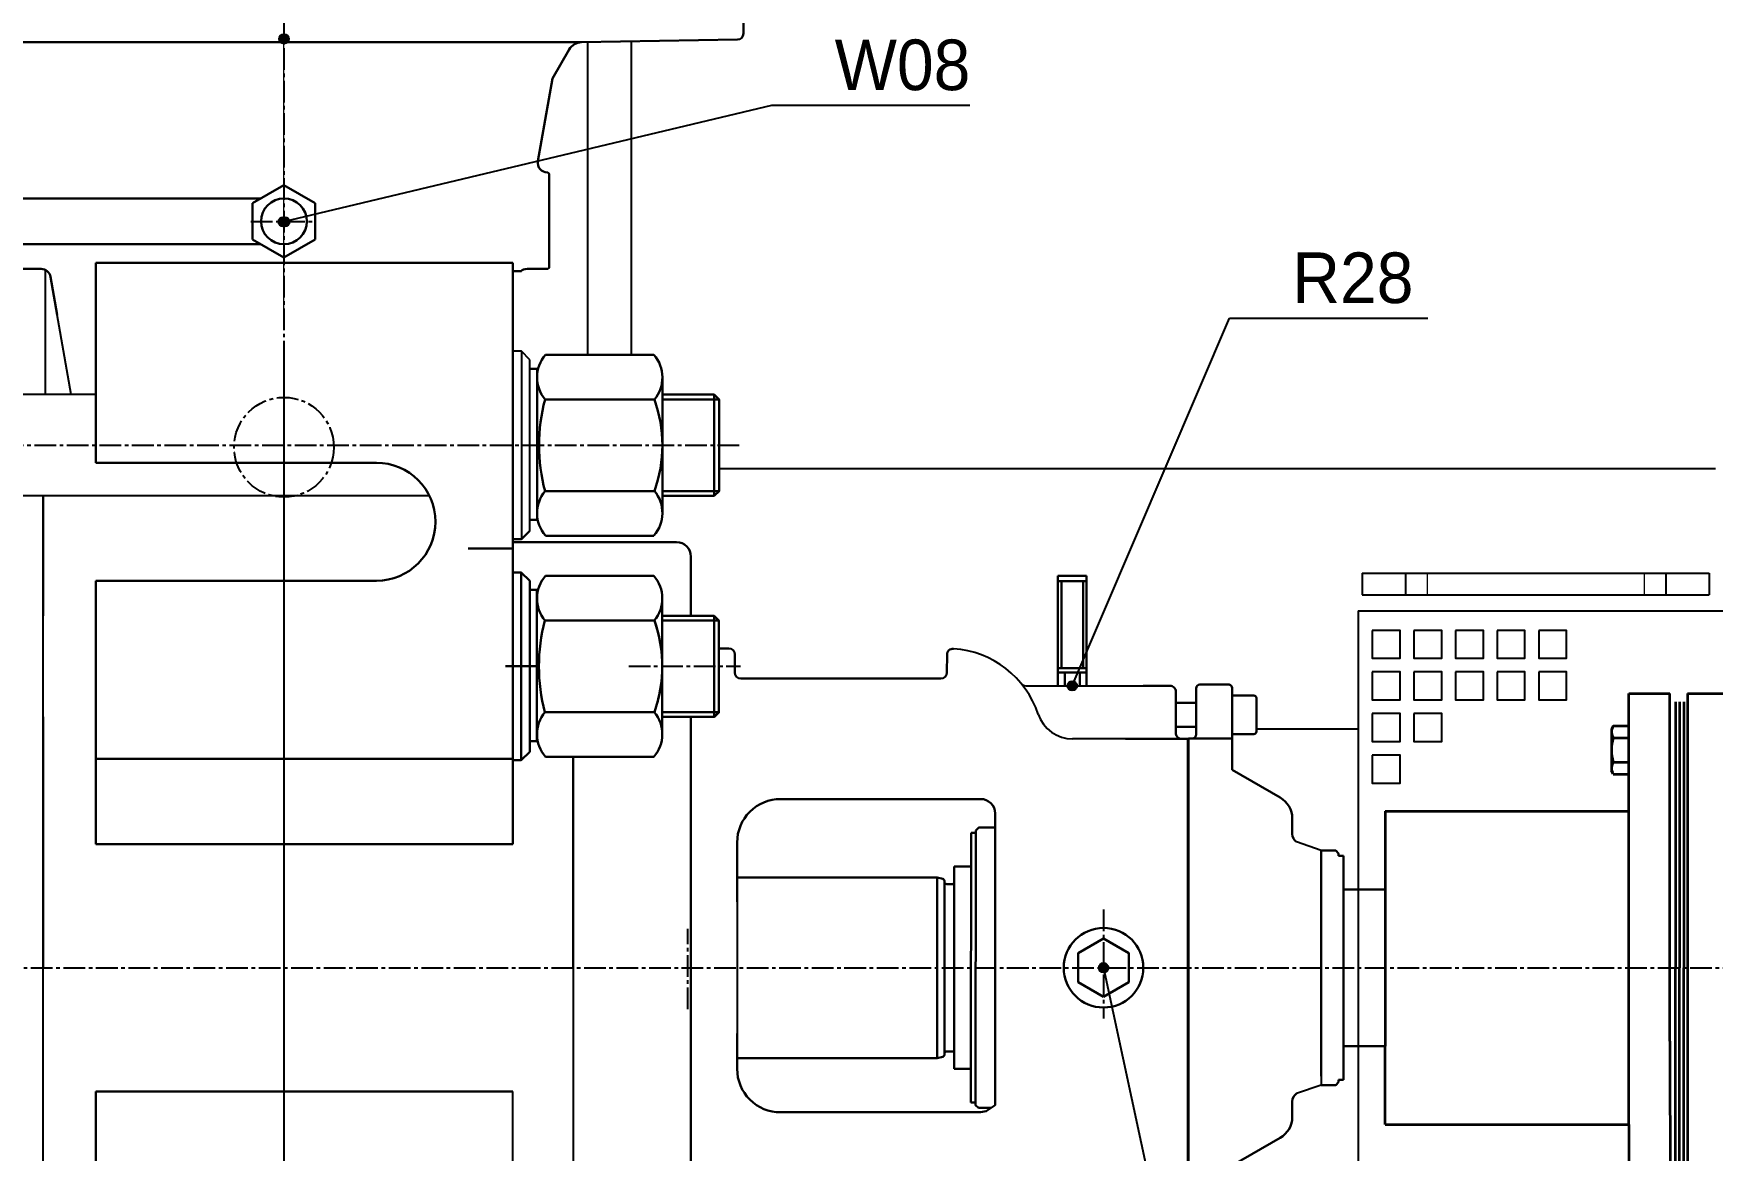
# Model space of a CAD drawing. Header units: millimetres. Extents: x 1235 to 3468, y -658 to 307.
# Drawn here: x 2871.4 to 2929.5, y -513.3 to -474.7 of the extents above; entities that cross this region are included whole.
import ezdxf
from ezdxf.enums import TextEntityAlignment as Align

# ---------------------------------------------------------------- set-up
doc = ezdxf.new("R2010")
doc.units = ezdxf.units.MM
for name, pattern in [('CENTRE', [1.125, 0.75, -0.125, 0.125, -0.125]), ('DASHED', [0.75, 0.5, -0.25]), ('LDM', [0]), ('SOLID_MEDIUM', [0]), ('SOLID_THICK', [0]), ('SOLID_THIN', [0])]:
    doc.linetypes.add(name, pattern=pattern)
doc.layers.get('0').update_dxf_attribs({"color": 255, "lineweight": 30})
doc.layers.get('Defpoints').update_dxf_attribs({"color": 255})
for name, color, linetype in [('11', 3, 'Continuous'), ('4', 7, 'Continuous'), ('810', 7, 'Continuous')]:
    doc.layers.add(name, color=color, linetype=linetype)
for name, color, linetype, lineweight in [('AM_0', 7, 'Continuous', 30), ('AM_5', 90, 'Continuous', 20), ('AM_6', 2, 'Continuous', 35), ('可见 (ISO)', 7, 'Continuous', 25), ('隐藏 (ISO)', 7, 'DASHED', 25), ('隐藏窄的 (ISO)', 7, 'DASHED', 18)]:
    doc.layers.add(name, color=color, linetype=linetype, lineweight=lineweight)
doc.styles.get("Standard").update_dxf_attribs({"font": 'ISOCP.SHX', "bigfont": 'gbcbig.shx'})
doc.styles.add('TDM', font='medtext', dxfattribs={"width": 0.975})
doc.dimstyles.new('AM_ISO$0', dxfattribs={"dimtxt": 3, "dimasz": 2.5, "dimexe": 1, "dimexo": 1, "dimgap": 1.5, "dimtad": 1, "dimdsep": 46, "dimtxsty": 'Standard', "dimcen": 0, "dimclrd": 256, "dimclre": 256, "dimclrt": 2, "dimadec": 0, "dimazin": 2, "dimtp": 0.1, "dimtm": 0.1, "dimtfac": 0.71, "dimtmove": 0, "dimatfit": 3, "dimfxl": 1, "dimlwd": -1, "dimlwe": -1, "dimarcsym": 1})
pattern_1 = [(45, (1356.674671, -724.612266), (-0.01122532015, 0.01122532015), [])]

# ---------------------------------------------------------------- blocks, each defined once
blk = doc.blocks.new('*D200')
at = {"layer": 'AM_5', "transparency": 16777216}
for p, q in [((2775.104, -453.458), (2775.104, -425.006)), ((2880.104, -484.861), (2880.104, -425.006)), ((2777.604, -426.006), (2877.604, -426.006))]:
    blk.add_line(p, q, dxfattribs=at)
for points in [[(2777.604, -425.589), (2777.604, -426.422), (2775.104, -426.006)], [(2877.604, -425.589), (2877.604, -426.422), (2880.104, -426.006)]]:
    blk.add_solid(points, dxfattribs=at)
at = {"layer": 'Defpoints', "color": 0, "transparency": 16777216}
for p in [(2880.104, -426.006), (2775.104, -454.458), (2880.104, -485.861)]:
    blk.add_point(p, dxfattribs=at)
at = {"layer": 'AM_5', "color": 2, "transparency": 16777216, "insert": (2827.604, -423.006), "char_height": 3, "attachment_point": 5}
blk.add_mtext('105', dxfattribs=at)
blk = doc.blocks.new('MEDCLUMP_SET_5334_')
at = {"layer": '11', "color": 172, "linetype": 'SOLID_THIN'}
for points in [[(644.398, 572.011), (644.398, 573.011), (645.398, 573.011), (645.398, 572.011)], [(644.398, 570.511), (644.398, 571.511), (645.398, 571.511), (645.398, 570.511)], [(645.898, 570.511), (645.898, 571.511), (646.898, 571.511), (646.898, 570.511)], [(644.398, 569.011), (644.398, 570.011), (645.398, 570.011), (645.398, 569.011)], [(645.898, 569.011), (645.898, 570.011), (646.898, 570.011), (646.898, 569.011)], [(647.398, 569.011), (647.398, 570.011), (648.398, 570.011), (648.398, 569.011)], [(648.898, 569.011), (648.898, 570.011), (649.398, 570.011), (649.898, 570.011), (649.898, 569.011)], [(650.398, 569.011), (650.398, 570.011), (650.898, 570.011), (651.398, 570.011), (651.398, 569.011)], [(644.398, 567.511), (644.398, 568.511), (645.398, 568.511), (645.398, 567.511)], [(645.898, 567.511), (645.898, 568.511), (646.898, 568.511), (646.898, 567.511)], [(647.398, 567.511), (647.398, 568.511), (648.398, 568.511), (648.398, 567.511)], [(648.898, 567.511), (648.898, 568.511), (649.898, 568.511), (649.898, 567.511)], [(650.398, 567.511), (650.398, 568.511), (651.398, 568.511), (651.398, 567.511)]]:
    blk.add_lwpolyline(points, close=True, dxfattribs=at)

msp = doc.modelspace()

# ---------------------------------------------------------------- hatches: boundary and pattern name
at = {"layer": 'AM_5'}
h = msp.add_hatch(dxfattribs=at)
h.set_pattern_fill('ANSI31', color=5, scale=0.005)
h.set_pattern_definition([(45, (1356.699937, -718.284374), (-0.01122532015, 0.01122532015), [])])
h.paths.add_polyline_path([(2880.27, -474.835, 1), (2879.937, -474.835, 1)])
h = msp.add_hatch(dxfattribs=at)
h.set_pattern_fill('ANSI31', color=5, scale=0.005)
h.set_pattern_definition(pattern_1)
h.paths.add_polyline_path([(2880.245, -481.163, 1), (2879.912, -481.163, 1)])
h = msp.add_hatch(dxfattribs=at)
h.set_pattern_fill('ANSI31', color=5, scale=0.005)
h.set_pattern_definition(pattern_1)
h.paths.add_polyline_path([(2879.963, -481.163, -1), (2880.295, -481.163, -1)])
h = msp.add_hatch(dxfattribs=at)
h.set_pattern_fill('ANSI31', color=5, scale=0.005)
h.set_pattern_definition([(45, (1383.955846, -740.65694), (-0.01122532015, 0.01122532015), [])])
h.paths.add_polyline_path([(2907.526, -497.208, 1), (2907.193, -497.208, 1)])
h = msp.add_hatch(dxfattribs=at)
h.set_pattern_fill('ANSI31', color=5, scale=0.005)
h.set_pattern_definition([(45, (1385.039166, -750.406945), (-0.01122532015, 0.01122532015), [])])
h.paths.add_polyline_path([(2908.609, -506.958, 1), (2908.277, -506.958, 1)])

# ---------------------------------------------------------------- linework, layer by layer
at = {"linetype": 'ByBlock'}
for p, q in [((2888.023, -482.583), (2873.597, -482.583)), ((2873.597, -482.583), (2873.597, -489.494)), ((2888.023, -482.583), (2873.597, -482.583)), ((2873.597, -482.583), (2873.597, -489.494)), ((2873.597, -489.494), (2883.3, -489.494)), ((2873.597, -493.575), (2873.597, -502.683)), ((2873.597, -493.575), (2883.3, -493.575)), ((2888.603, -493.576), (2888.603, -493.598)), ((2888.603, -493.576), (2888.603, -499.493)), ((2873.597, -499.728), (2888.023, -499.728)), ((2904.693, -501.624), (2904.693, -511.708)), ((2873.597, -502.683), (2888.023, -502.683)), ((2873.597, -520.34), (2873.597, -511.233)), ((2873.597, -511.233), (2888.023, -511.233))]:
    msp.add_line(p, q, dxfattribs=at)
msp.add_arc((2883.3, -491.535), 2.041, 270, 90, dxfattribs=at)
at = {"layer": '11', "color": 172, "linetype": 'CENTRE'}
for p, q in [((2880.104, -470.656), (2880.104, -524.249)), ((2881.539, -474.954), (2878.754, -474.954)), ((2878.954, -481.145), (2881.167, -481.145)), ((2880.104, -485.861), (2880.104, -524.249)), ((2809.599, -488.889), (2895.887, -488.889)), ((2892.023, -496.534), (2895.884, -496.534)), ((2908.443, -504.947), (2908.443, -508.715)), ((2894.063, -508.393), (2894.063, -505.608)), ((2815.104, -506.958), (3062.105, -506.958))]:
    msp.add_line(p, q, dxfattribs=at)
at = {"layer": '11', "color": 7, "linetype": 'SOLID_THICK'}
for p, q in [((2895.99, -471.724), (2895.99, -474.651)), ((2889.967, -475.204), (2889.39, -476.204)), ((2895.786, -474.86), (2890.391, -474.954)), ((2889.39, -476.204), (2888.885, -479.067)), ((2889.213, -479.458), (2889.231, -479.458)), ((2889.231, -479.458), (2889.273, -479.499)), ((2889.273, -479.499), (2889.273, -482.749)), ((2871.704, -482.791), (2870.439, -482.791)), ((2888.023, -484.14), (2888.023, -482.583)), ((2888.023, -482.583), (2888.023, -492.46)), ((2888.023, -484.14), (2888.023, -482.583)), ((2888.023, -482.583), (2888.023, -502.683)), ((2888.023, -482.874), (2888.023, -489.374)), ((2888.023, -482.874), (2888.023, -489.374)), ((2889.231, -482.791), (2888.508, -482.791)), ((2889.273, -482.749), (2889.231, -482.791)), ((2872.751, -487.139), (2872.033, -483.067)), ((2888.314, -485.639), (2888.023, -485.639)), ((2888.314, -485.639), (2888.023, -485.639)), ((2888.606, -485.931), (2888.314, -485.639)), ((2888.314, -485.639), (2888.314, -492.139)), ((2888.606, -485.931), (2888.314, -485.639)), ((2888.314, -485.639), (2888.314, -492.139)), ((2892.898, -485.762), (2889.147, -485.762)), ((2892.898, -485.762), (2889.147, -485.762)), ((2888.606, -491.847), (2888.606, -485.931)), ((2888.606, -491.847), (2888.606, -485.931)), ((2888.606, -486.244), (2888.856, -486.244)), ((2888.606, -486.244), (2888.856, -486.244)), ((2888.856, -486.244), (2888.856, -491.472)), ((2888.856, -486.244), (2888.856, -491.472)), ((2888.856, -486.544), (2888.856, -491.234)), ((2888.856, -486.544), (2888.856, -491.234)), ((2893.189, -486.544), (2893.189, -491.234)), ((2893.189, -486.544), (2893.189, -491.234)), ((2873.597, -487.139), (2833.407, -487.139)), ((2889.131, -487.306), (2892.914, -487.306)), ((2889.131, -487.306), (2892.914, -487.306)), ((2893.189, -487.139), (2894.981, -487.139)), ((2893.189, -487.139), (2894.981, -487.139)), ((2895.148, -487.306), (2893.189, -487.306)), ((2895.148, -487.306), (2893.189, -487.306)), ((2894.981, -487.139), (2895.148, -487.306)), ((2894.981, -487.139), (2894.981, -490.639)), ((2894.981, -487.139), (2895.148, -487.306)), ((2894.981, -487.139), (2894.981, -490.639)), ((2895.148, -487.306), (2895.148, -490.472)), ((2895.148, -487.306), (2895.148, -490.472)), ((2888.023, -491.3), (2888.023, -489.743)), ((2888.023, -489.743), (2888.023, -492.46)), ((2888.023, -491.3), (2888.023, -489.743)), ((2888.023, -489.743), (2888.023, -496.856)), ((2889.131, -490.472), (2892.914, -490.472)), ((2889.131, -490.472), (2892.914, -490.472)), ((2895.148, -490.472), (2893.189, -490.472)), ((2895.148, -490.472), (2893.189, -490.472)), ((2895.148, -490.472), (2894.981, -490.639)), ((2895.148, -490.472), (2894.981, -490.639)), ((2885.134, -490.639), (2833.407, -490.639)), ((2871.773, -493.493), (2871.773, -490.639)), ((2871.773, -494.785), (2871.773, -490.639)), ((2894.981, -490.639), (2893.189, -490.639)), ((2894.981, -490.639), (2893.189, -490.639)), ((2888.856, -491.472), (2888.606, -491.472)), ((2888.856, -491.472), (2888.606, -491.472)), ((2888.023, -492.139), (2888.314, -492.139)), ((2888.023, -492.139), (2888.314, -492.139)), ((2888.314, -492.139), (2888.606, -491.847)), ((2888.314, -492.139), (2888.606, -491.847)), ((2889.147, -492.016), (2892.898, -492.016)), ((2889.147, -492.016), (2892.898, -492.016)), ((2888.019, -493.284), (2888.019, -499.784)), ((2888.311, -493.284), (2888.019, -493.284)), ((2888.311, -493.284), (2888.088, -493.284)), ((2888.603, -493.576), (2888.311, -493.284)), ((2888.311, -493.284), (2888.311, -493.417)), ((2888.603, -493.576), (2888.311, -493.284)), ((2888.311, -493.284), (2888.311, -499.784)), ((2892.894, -493.407), (2889.144, -493.407)), ((2892.894, -493.407), (2889.144, -493.407)), ((2871.773, -519.126), (2871.773, -493.493)), ((2888.603, -493.889), (2888.853, -493.889)), ((2888.853, -493.889), (2888.853, -499.118)), ((2888.853, -494.189), (2888.853, -498.88)), ((2893.185, -494.189), (2893.185, -498.037)), ((2893.185, -494.189), (2893.185, -498.88)), ((2889.128, -494.952), (2892.91, -494.952)), ((2890.427, -494.952), (2892.91, -494.952)), ((2895.144, -494.951), (2893.185, -494.951)), ((2895.144, -494.951), (2893.185, -494.951)), ((2893.186, -494.785), (2894.978, -494.785)), ((2893.186, -494.785), (2894.978, -494.785)), ((2894.978, -494.785), (2895.144, -494.951)), ((2894.978, -494.785), (2894.978, -498.284)), ((2894.978, -494.785), (2895.144, -494.951)), ((2894.978, -494.785), (2894.978, -498.284)), ((2895.144, -494.951), (2895.144, -498.118)), ((2895.144, -494.951), (2895.144, -498.118)), ((2888.853, -496.534), (2887.769, -496.534)), ((2889.128, -498.117), (2892.91, -498.117)), ((2895.144, -498.118), (2893.185, -498.118)), ((2894.978, -498.284), (2893.186, -498.284)), ((2895.144, -498.118), (2893.24, -498.118)), ((2894.978, -498.284), (2893.35, -498.284)), ((2895.144, -498.118), (2894.978, -498.284)), ((2895.144, -498.118), (2894.978, -498.284)), ((2895.148, -498.123), (2894.981, -498.289)), ((2888.853, -499.118), (2888.603, -499.118)), ((2888.019, -499.784), (2888.311, -499.784)), ((2888.311, -499.784), (2888.603, -499.493)), ((2889.144, -499.661), (2892.894, -499.661)), ((2890.106, -499.661), (2890.106, -514.249)), ((2888.023, -531.333), (2888.023, -511.233)), ((2904.548, -511.808), (2904.478, -511.808))]:
    msp.add_line(p, q, dxfattribs=at)
at = {"layer": '11', "color": 92, "linetype": 'SOLID_MEDIUM'}
for p, q in [((2917.247, -494.619), (2917.247, -519.297)), ((2917.247, -494.619), (2964.647, -494.619)), ((2904.693, -502.374), (2904.693, -502.108)), ((2904.693, -503.374), (2904.693, -502.958))]:
    msp.add_line(p, q, dxfattribs=at)
at = {"layer": '11', "color": 7, "linetype": 'SOLID_THICK'}
msp.add_circle((2880.104, -481.145), 0.792, dxfattribs=at)
at = {"layer": '11', "color": 172, "linetype": 'CENTRE'}
msp.add_circle((2880.104, -488.958), 1.725, dxfattribs=at)
at = {"layer": '11', "color": 7, "linetype": 'SOLID_THICK'}
for centre, radius, start, end in [((2895.782, -474.651), 0.208, 271.00715, 0.00691), ((2890.4, -475.454), 0.5, 91.00124, 150.00214), ((2889.213, -479.124), 0.333, 170.00178, 270.0028), ((2871.704, -483.124), 0.333, 9.99724, 89.99848), ((2888.508, -483.124), 0.333, 90.00224, 131.40802), ((2890.05, -486.544), 1.194, 139.11854, 219.67451), ((2890.05, -486.544), 1.194, 139.11854, 219.67451), ((2891.995, -486.544), 1.194, 320.32558, 40.8825), ((2891.995, -486.544), 1.194, 320.32558, 40.8825), ((2895.046, -488.889), 6.123, 165.02063, 194.97937), ((2895.046, -488.889), 6.123, 165.02063, 194.97937), ((2888.498, -488.889), 4.691, 340.27972, 19.72028), ((2888.498, -488.889), 4.691, 340.27972, 19.72028), ((2890.05, -491.234), 1.194, 140.3252, 220.88173), ((2890.05, -491.234), 1.194, 140.3252, 220.88173), ((2891.995, -491.234), 1.194, 319.11723, 39.67471), ((2891.995, -491.234), 1.194, 319.11723, 39.67471), ((2890.047, -494.189), 1.194, 139.11854, 219.67451), ((2890.047, -494.189), 1.194, 139.11854, 161.15505), ((2891.991, -494.189), 1.194, 320.32558, 40.8825), ((2891.991, -494.189), 1.194, 320.32558, 40.8825), ((2895.043, -496.534), 6.123, 165.02063, 194.97937), ((2888.495, -496.534), 4.691, 344.46039, 19.72028), ((2888.495, -496.534), 4.691, 340.27972, 19.72028), ((2890.047, -498.88), 1.194, 140.3252, 220.88173), ((2891.991, -498.88), 1.194, 319.11723, 39.67471)]:
    msp.add_arc(centre, radius, start, end, dxfattribs=at)
at = {"layer": '4', "color": 172, "linetype": 'LDM'}
for p, q in [((2880.104, -481.145), (2896.976, -477.133)), ((2896.976, -477.133), (2898.563, -477.133)), ((2896.976, -477.133), (2898.563, -477.133)), ((2898.563, -477.133), (2903.824, -477.133)), ((2907.36, -497.208), (2912.802, -484.496)), ((2912.802, -484.496), (2914.39, -484.496)), ((2914.39, -484.496), (2919.65, -484.496)), ((2908.443, -506.958), (2913.428, -530.156))]:
    msp.add_line(p, q, dxfattribs=at)
for centre in [(2880.104, -474.835), (2880.078, -481.163), (2880.129, -481.163), (2907.36, -497.208), (2908.443, -506.958)]:
    msp.add_circle(centre, 0.166, dxfattribs=at)
at = {"layer": '810', "color": 7, "linetype": 'SOLID_THICK'}
for p, q in [((2895.485, -495.916), (2895.144, -495.916)), ((2895.485, -495.916), (2895.144, -495.916)), ((2895.693, -496.749), (2895.693, -496.124)), ((2895.693, -496.749), (2895.693, -496.124)), ((2903.031, -496.131), (2903.027, -496.751)), ((2902.819, -496.958), (2895.901, -496.958)), ((2911.643, -497.3), (2911.643, -498.893)), ((2912.343, -497.166), (2911.776, -497.166)), ((2912.76, -497.166), (2912.343, -497.166)), ((2912.893, -498.954), (2912.893, -497.299)), ((2911.643, -498.21), (2911.643, -498.21)), ((2909.201, -499.041), (2911.36, -499.041)), ((2911.36, -499.041), (2911.36, -500.124)), ((2911.385, -499.032), (2911.527, -499.025)), ((2911.385, -513.782), (2911.385, -499.032)), ((2911.385, -499.032), (2911.385, -499.341)), ((2912.893, -498.954), (2912.893, -500.116)), ((2912.893, -499.032), (2912.893, -500.116)), ((2911.385, -499.341), (2911.385, -500.133)), ((2911.36, -500.124), (2911.36, -500.708)), ((2904.126, -502.108), (2904.026, -502.208)), ((2904.235, -502.108), (2904.126, -502.108)), ((2904.485, -502.108), (2904.235, -502.108)), ((2904.693, -502.108), (2904.485, -502.108)), ((2903.853, -510.458), (2903.86, -502.291)), ((2903.86, -502.291), (2904.026, -502.291)), ((2904.026, -502.291), (2904.02, -511.208)), ((2904.026, -502.208), (2904.026, -502.291)), ((2904.026, -502.208), (2904.026, -502.208)), ((2904.026, -502.291), (2904.026, -502.541)), ((2915.968, -502.902), (2915.111, -502.607)), ((2915.968, -502.902), (2916.111, -502.902)), ((2915.968, -502.902), (2915.968, -511.015)), ((2916.111, -502.902), (2916.361, -502.902)), ((2916.361, -502.902), (2916.469, -502.902)), ((2916.469, -502.902), (2916.569, -503.002)), ((2916.569, -503.002), (2916.569, -503.085)), ((2916.569, -503.002), (2916.569, -503.002)), ((2916.736, -503.085), (2916.569, -503.085)), ((2916.736, -504.252), (2916.736, -503.085)), ((2895.773, -503.835), (2902.692, -503.835)), ((2902.692, -503.835), (2902.88, -503.886)), ((2902.692, -503.835), (2902.692, -506.96)), ((2903.859, -503.458), (2903.275, -503.458)), ((2903.275, -503.458), (2903.275, -509.958)), ((2902.942, -503.966), (2902.942, -503.985)), ((2902.942, -503.985), (2902.942, -506.96)), ((2903.025, -504.069), (2903.203, -504.069)), ((2903.238, -504.061), (2903.275, -504.044)), ((2903.275, -504.044), (2903.275, -506.96)), ((2916.736, -504.252), (2916.736, -510.832)), ((2916.736, -504.252), (2918.18, -504.252)), ((2902.692, -510.085), (2902.692, -506.96)), ((2902.942, -509.935), (2902.942, -506.96)), ((2903.275, -509.877), (2903.275, -506.96)), ((2916.736, -509.669), (2918.181, -509.669)), ((2895.773, -510.086), (2902.692, -510.086)), ((2902.692, -510.086), (2902.88, -510.035)), ((2902.942, -509.955), (2902.942, -509.935)), ((2903.025, -509.852), (2903.203, -509.852)), ((2903.238, -509.86), (2903.275, -509.877)), ((2903.275, -510.458), (2903.275, -509.958)), ((2903.853, -510.458), (2903.275, -510.458)), ((2903.853, -510.458), (2903.853, -511.624)), ((2904.02, -510.683), (2904.02, -510.458)), ((2916.736, -510.832), (2916.569, -510.832)), ((2916.569, -510.915), (2916.569, -510.832)), ((2904.02, -511.624), (2904.02, -511.208)), ((2904.02, -511.624), (2904.02, -511.374)), ((2915.968, -511.015), (2915.111, -511.309)), ((2915.968, -511.015), (2916.111, -511.015)), ((2916.111, -511.015), (2916.361, -511.015)), ((2916.361, -511.015), (2916.469, -511.015)), ((2916.469, -511.015), (2916.569, -510.915)), ((2916.569, -510.915), (2916.569, -510.915)), ((2903.853, -511.624), (2904.02, -511.624)), ((2904.02, -511.708), (2904.02, -511.624)), ((2904.12, -511.808), (2904.02, -511.708)), ((2904.02, -511.708), (2904.02, -511.708)), ((2904.228, -511.808), (2904.12, -511.808)), ((2904.478, -511.808), (2904.228, -511.808)), ((2911.36, -513.791), (2911.36, -513.208))]:
    msp.add_line(p, q, dxfattribs=at)
for points in [[(2905.599, -497.137, 0.215488), (2905.755, -497.208), (2909.818, -497.208)], [(2909.818, -497.208), (2910.735, -497.208, -0.414214), (2910.943, -497.416), (2910.943, -498.833, 0.414214), (2911.151, -499.041)], [(2909.818, -497.208), (2910.735, -497.208, -0.414214), (2910.943, -497.416), (2910.943, -498.833, 0.414214), (2911.151, -499.041)], [(2904.693, -501.624, 0.414214), (2904.193, -501.124), (2897.273, -501.124, 0.414214), (2895.773, -502.624), (2895.773, -509.235)], [(2895.773, -509.235), (2895.773, -510.458, 0.414214), (2897.273, -511.958), (2904.193, -511.958), (2904.385, -511.919), (2904.693, -511.708)]]:
    msp.add_lwpolyline(points, format="xyb", dxfattribs=at)
for points in [[(2910.943, -497.794), (2911.643, -497.794)], [(2911.643, -498.627), (2910.943, -498.627)], [(2911.36, -513.208), (2911.36, -499.041), (2907.371, -499.041)], [(2911.36, -513.208), (2911.36, -499.041), (2909.201, -499.041)], [(2911.36, -500.708), (2911.36, -514.874), (2907.371, -514.874)]]:
    msp.add_lwpolyline(points, dxfattribs=at)
msp.add_lwpolyline([(2912.893, -497.544), (2913.643, -497.544, -0.414214), (2913.726, -497.627), (2913.726, -498.794, -0.414214), (2913.643, -498.877), (2912.893, -498.877)], format="xyb", close=True, dxfattribs=at)
for centre, radius, start, end in [((2895.485, -496.124), 0.208, 359.9979, 89.9979), ((2895.485, -496.124), 0.208, 359.9979, 89.9979), ((2903.239, -496.132), 0.208, 86.08938, 179.67988), ((2903.026, -499.249), 3.333, 18.55281, 86.09248), ((2895.901, -496.749), 0.208, 180.00367, 270.00367), ((2895.901, -496.749), 0.208, 180.00367, 270.00367), ((2902.819, -496.749), 0.208, 270.00321, 359.67799), ((2911.776, -497.3), 0.133, 89.99918, 179.99918), ((2912.76, -497.299), 0.133, 0.00246, 90.00246), ((2907.371, -497.791), 1.25, 198.55347, 270.00008), ((2911.51, -498.893), 0.133, 272.99833, 0.00264), ((2914.135, -501.795), 0.833, 0.00037, 60.00079), ((2915.302, -502.334), 0.333, 180.00088, 234.99636), ((2902.859, -503.966), 0.0833, 0.00813, 75.01716), ((2903.025, -503.985), 0.0833, 179.99738, 269.99738), ((2903.203, -503.985), 0.0833, 270.00637, 295.00919), ((2902.859, -509.955), 0.0833, 285.02198, 0.00742), ((2903.025, -509.936), 0.0833, 89.99213, 179.99213), ((2903.203, -509.936), 0.0834, 65.00725, 89.99817), ((2915.302, -511.582), 0.333, 125.00364, 179.99912), ((2914.135, -512.12), 0.833, 299.99921, 359.99963)]:
    msp.add_arc(centre, radius, start, end, dxfattribs=at)
at = {"layer": 'AM_0', "color": 7, "linetype": 'SOLID_THICK'}
for p, q in [((2895.99, -471.724), (2895.99, -474.651)), ((2869.821, -474.954), (2890.391, -474.954)), ((2889.967, -475.204), (2889.39, -476.204)), ((2895.786, -474.86), (2890.391, -474.954)), ((2889.39, -476.204), (2888.885, -479.067)), ((2889.213, -479.458), (2889.231, -479.458)), ((2889.231, -479.458), (2889.273, -479.499)), ((2880.104, -479.894), (2879.02, -480.52)), ((2881.187, -480.52), (2880.104, -479.894)), ((2889.273, -479.499), (2889.273, -482.749)), ((2879.312, -480.354), (2827.604, -480.354)), ((2879.02, -481.771), (2879.02, -480.52)), ((2881.187, -481.771), (2881.187, -480.52)), ((2879.02, -481.771), (2880.104, -482.396)), ((2880.104, -482.396), (2881.187, -481.771)), ((2879.308, -481.937), (2827.604, -481.937)), ((2871.704, -482.791), (2870.439, -482.791)), ((2888.023, -482.583), (2873.597, -482.583)), ((2873.597, -482.583), (2873.597, -489.494)), ((2888.023, -482.583), (2873.597, -482.583)), ((2873.597, -482.583), (2873.597, -489.494)), ((2888.023, -484.14), (2888.023, -482.583)), ((2888.023, -482.583), (2888.023, -492.46)), ((2888.023, -484.14), (2888.023, -482.583)), ((2888.023, -482.583), (2888.023, -502.683)), ((2888.023, -482.874), (2888.023, -489.374)), ((2888.023, -482.874), (2888.023, -489.374)), ((2888.314, -482.874), (2888.023, -482.874)), ((2889.231, -482.791), (2888.508, -482.791)), ((2889.273, -482.749), (2889.231, -482.791)), ((2872.263, -484.375), (2872.033, -483.067)), ((2892.898, -485.762), (2889.147, -485.762)), ((2892.898, -485.762), (2889.147, -485.762)), ((2888.606, -486.244), (2888.856, -486.244)), ((2888.606, -486.244), (2888.856, -486.244)), ((2888.856, -486.244), (2888.856, -491.472)), ((2888.856, -486.244), (2888.856, -491.472)), ((2888.856, -486.544), (2888.856, -491.234)), ((2888.856, -486.544), (2888.856, -491.234)), ((2893.189, -486.544), (2893.189, -491.234)), ((2893.189, -486.544), (2893.189, -491.234)), ((2889.131, -487.306), (2892.914, -487.306)), ((2889.131, -487.306), (2892.914, -487.306)), ((2893.189, -487.139), (2894.981, -487.139)), ((2893.189, -487.139), (2894.981, -487.139)), ((2895.148, -487.306), (2893.189, -487.306)), ((2895.148, -487.306), (2893.189, -487.306)), ((2894.981, -487.139), (2895.148, -487.306)), ((2894.981, -487.139), (2894.981, -490.639)), ((2894.981, -487.139), (2895.148, -487.306)), ((2894.981, -487.139), (2894.981, -490.639)), ((2895.148, -487.306), (2895.148, -490.472)), ((2895.148, -487.306), (2895.148, -490.472)), ((2873.597, -489.494), (2883.3, -489.494)), ((2888.023, -491.3), (2888.023, -489.743)), ((2888.023, -489.743), (2888.023, -492.46)), ((2888.023, -491.3), (2888.023, -489.743)), ((2888.023, -489.743), (2888.023, -496.856)), ((2889.131, -490.472), (2892.914, -490.472)), ((2889.131, -490.472), (2892.914, -490.472)), ((2895.148, -490.472), (2893.189, -490.472)), ((2895.148, -490.472), (2893.189, -490.472)), ((2895.148, -490.472), (2894.981, -490.639)), ((2895.148, -490.472), (2894.981, -490.639)), ((2871.773, -493.493), (2871.773, -490.639)), ((2871.773, -494.785), (2871.773, -490.639)), ((2894.981, -490.639), (2893.189, -490.639)), ((2894.981, -490.639), (2893.189, -490.639)), ((2888.856, -491.472), (2888.606, -491.472)), ((2888.856, -491.472), (2888.606, -491.472)), ((2888.023, -492.139), (2888.314, -492.139)), ((2888.023, -492.139), (2888.314, -492.139)), ((2888.314, -492.139), (2888.606, -491.847)), ((2888.314, -492.139), (2888.606, -491.847)), ((2889.147, -492.016), (2892.898, -492.016)), ((2889.147, -492.016), (2892.898, -492.016)), ((2888.019, -493.284), (2888.019, -499.784)), ((2888.311, -493.284), (2888.019, -493.284)), ((2888.311, -493.284), (2888.088, -493.284)), ((2888.603, -493.576), (2888.311, -493.284)), ((2888.311, -493.284), (2888.311, -493.417)), ((2888.603, -493.576), (2888.311, -493.284)), ((2888.311, -493.284), (2888.311, -499.784)), ((2892.894, -493.407), (2889.144, -493.407)), ((2892.894, -493.407), (2889.144, -493.407)), ((2873.597, -493.575), (2873.597, -502.683)), ((2873.597, -493.575), (2883.3, -493.575)), ((2888.603, -493.576), (2888.603, -493.598)), ((2888.603, -493.576), (2888.603, -499.493)), ((2888.603, -493.889), (2888.853, -493.889)), ((2888.853, -493.889), (2888.853, -499.118)), ((2888.853, -494.189), (2888.853, -498.88)), ((2893.185, -494.189), (2893.185, -498.037)), ((2893.185, -494.189), (2893.185, -498.88)), ((2889.128, -494.952), (2892.91, -494.952)), ((2890.427, -494.952), (2892.91, -494.952)), ((2895.144, -494.951), (2893.185, -494.951)), ((2895.144, -494.951), (2893.185, -494.951)), ((2893.186, -494.785), (2894.978, -494.785)), ((2893.186, -494.785), (2894.978, -494.785)), ((2894.978, -494.785), (2895.144, -494.951)), ((2894.978, -494.785), (2894.978, -498.284)), ((2894.978, -494.785), (2895.144, -494.951)), ((2894.978, -494.785), (2894.978, -498.284)), ((2895.144, -494.951), (2895.144, -498.118)), ((2895.144, -494.951), (2895.144, -498.118)), ((2895.485, -495.916), (2895.144, -495.916)), ((2895.485, -495.916), (2895.144, -495.916)), ((2895.693, -496.749), (2895.693, -496.124)), ((2895.693, -496.749), (2895.693, -496.124)), ((2903.031, -496.131), (2903.027, -496.751)), ((2888.853, -496.534), (2887.769, -496.534)), ((2902.819, -496.958), (2895.901, -496.958)), ((2911.643, -497.3), (2911.643, -498.893)), ((2912.343, -497.166), (2911.776, -497.166)), ((2912.76, -497.166), (2912.343, -497.166)), ((2912.893, -498.954), (2912.893, -497.299)), ((2871.773, -506.958), (2871.773, -498.284)), ((2889.128, -498.117), (2892.91, -498.117)), ((2895.144, -498.118), (2893.185, -498.118)), ((2894.978, -498.284), (2893.186, -498.284)), ((2895.144, -498.118), (2893.24, -498.118)), ((2894.978, -498.284), (2893.35, -498.284)), ((2895.144, -498.118), (2894.978, -498.284)), ((2895.144, -498.118), (2894.978, -498.284)), ((2895.148, -498.123), (2894.981, -498.289)), ((2911.643, -498.21), (2911.643, -498.21)), ((2888.853, -499.118), (2888.603, -499.118)), ((2909.201, -499.041), (2911.36, -499.041)), ((2911.36, -499.041), (2911.36, -500.124)), ((2911.385, -499.032), (2911.527, -499.025)), ((2911.385, -513.782), (2911.385, -499.032)), ((2911.385, -499.032), (2911.385, -499.341)), ((2912.893, -498.954), (2912.893, -500.116)), ((2912.893, -499.032), (2912.893, -500.116)), ((2873.597, -499.728), (2888.023, -499.728)), ((2888.019, -499.784), (2888.311, -499.784)), ((2888.311, -499.784), (2888.603, -499.493)), ((2889.144, -499.661), (2892.894, -499.661)), ((2890.106, -499.661), (2890.106, -506.958)), ((2911.385, -499.341), (2911.385, -500.133)), ((2911.36, -500.124), (2911.36, -500.708)), ((2914.552, -501.074), (2912.893, -500.116)), ((2904.126, -502.108), (2904.026, -502.208)), ((2904.235, -502.108), (2904.126, -502.108)), ((2904.485, -502.108), (2904.235, -502.108)), ((2904.693, -502.108), (2904.485, -502.108)), ((2904.693, -501.624), (2904.693, -511.708)), ((2904.693, -502.374), (2904.693, -502.108)), ((2914.968, -502.334), (2914.968, -501.795)), ((2873.597, -502.683), (2874.71, -502.683)), ((2885.498, -502.683), (2888.023, -502.683)), ((2903.853, -510.458), (2903.86, -502.291)), ((2903.86, -502.291), (2904.026, -502.291)), ((2904.026, -502.291), (2904.02, -511.208)), ((2904.026, -502.208), (2904.026, -502.291)), ((2904.026, -502.208), (2904.026, -502.208)), ((2904.026, -502.291), (2904.026, -502.541)), ((2904.693, -503.374), (2904.693, -502.958)), ((2915.968, -502.902), (2916.111, -502.902)), ((2915.968, -502.902), (2915.968, -510.708)), ((2916.111, -502.902), (2916.361, -502.902)), ((2916.361, -502.902), (2916.469, -502.902)), ((2916.469, -502.902), (2916.569, -503.002)), ((2916.569, -503.002), (2916.569, -503.085)), ((2916.569, -503.002), (2916.569, -503.002)), ((2916.736, -503.085), (2916.569, -503.085)), ((2916.736, -504.252), (2916.736, -503.085)), ((2895.773, -503.835), (2902.692, -503.835)), ((2902.692, -503.835), (2902.88, -503.886)), ((2902.692, -503.835), (2902.692, -506.96)), ((2903.859, -503.458), (2903.275, -503.458)), ((2903.275, -503.458), (2903.275, -509.958)), ((2902.942, -503.966), (2902.942, -503.985)), ((2902.942, -503.985), (2902.942, -506.96)), ((2903.025, -504.069), (2903.203, -504.069)), ((2903.238, -504.061), (2903.275, -504.044)), ((2903.275, -504.044), (2903.275, -506.96)), ((2916.736, -504.252), (2916.736, -510.832)), ((2916.736, -504.252), (2918.18, -504.252)), ((2902.692, -510.085), (2902.692, -506.96)), ((2902.942, -509.935), (2902.942, -506.96)), ((2903.275, -509.877), (2903.275, -506.96)), ((2916.736, -509.669), (2918.181, -509.669)), ((2895.773, -510.086), (2902.692, -510.086)), ((2902.692, -510.086), (2902.88, -510.035)), ((2902.942, -509.955), (2902.942, -509.935)), ((2903.025, -509.852), (2903.203, -509.852)), ((2903.238, -509.86), (2903.275, -509.877)), ((2903.275, -510.458), (2903.275, -509.958)), ((2903.853, -510.458), (2903.275, -510.458)), ((2903.853, -510.458), (2903.853, -511.624)), ((2904.02, -510.683), (2904.02, -510.458)), ((2916.736, -510.832), (2916.569, -510.832)), ((2916.569, -510.915), (2916.569, -510.832)), ((2904.02, -511.624), (2904.02, -511.208)), ((2904.02, -511.624), (2904.02, -511.374)), ((2915.968, -511.015), (2916.111, -511.015)), ((2916.111, -511.015), (2916.361, -511.015)), ((2916.361, -511.015), (2916.469, -511.015)), ((2916.469, -511.015), (2916.569, -510.915)), ((2916.569, -510.915), (2916.569, -510.915)), ((2903.853, -511.624), (2904.02, -511.624)), ((2904.02, -511.708), (2904.02, -511.624)), ((2904.12, -511.808), (2904.02, -511.708)), ((2904.02, -511.708), (2904.02, -511.708)), ((2904.228, -511.808), (2904.12, -511.808)), ((2904.478, -511.808), (2904.228, -511.808)), ((2904.548, -511.808), (2904.478, -511.808)), ((2914.968, -511.582), (2914.968, -512.12)), ((2914.552, -512.842), (2912.893, -513.8)), ((2911.36, -513.791), (2911.36, -513.208))]:
    msp.add_line(p, q, dxfattribs=at)
at = {"layer": 'AM_0'}
for p, q in [((2893.676, -492.239), (2888.023, -492.239)), ((2888.023, -492.46), (2886.468, -492.46)), ((2888.023, -492.46), (2888.023, -493.247)), ((2894.176, -494.785), (2894.176, -492.739)), ((2906.865, -496.743), (2906.865, -493.402)), ((2906.865, -493.402), (2907.854, -493.402)), ((2907.854, -496.743), (2907.854, -493.402)), ((2906.865, -493.589), (2907.854, -493.589)), ((2906.984, -496.595), (2906.984, -493.589)), ((2907.735, -496.595), (2907.735, -493.589)), ((2907.854, -496.595), (2906.865, -496.595)), ((2907.36, -496.743), (2906.865, -496.743)), ((2906.865, -496.743), (2906.865, -497.208)), ((2907.1, -496.743), (2907.1, -497.208)), ((2907.36, -496.743), (2907.854, -496.743)), ((2907.619, -496.743), (2907.619, -497.208)), ((2907.854, -496.743), (2907.854, -497.208)), ((2894.176, -499.7), (2894.176, -498.284)), ((2911.385, -499.032), (2912.893, -499.032)), ((2894.176, -515.626), (2894.176, -499.7))]:
    msp.add_line(p, q, dxfattribs=at)
at = {"layer": 'AM_0', "color": 7, "linetype": 'SOLID_THICK'}
for points in [[(2909.818, -497.208), (2910.735, -497.208, -0.414214), (2910.943, -497.416), (2910.943, -498.833, 0.414214), (2911.151, -499.041)], [(2904.693, -501.624, 0.414214), (2904.193, -501.124), (2897.273, -501.124, 0.414214), (2895.773, -502.624), (2895.773, -504.681)], [(2895.773, -509.235), (2895.773, -510.458, 0.414214), (2897.273, -511.958), (2904.193, -511.958), (2904.385, -511.919), (2904.693, -511.708)]]:
    msp.add_lwpolyline(points, format="xyb", dxfattribs=at)
for points in [[(2910.943, -497.794), (2911.643, -497.794)], [(2911.643, -498.627), (2910.943, -498.627)], [(2911.36, -513.208), (2911.36, -499.041), (2909.201, -499.041)]]:
    msp.add_lwpolyline(points, dxfattribs=at)
msp.add_lwpolyline([(2912.893, -497.544), (2913.643, -497.544, -0.414214), (2913.726, -497.627), (2913.726, -498.794, -0.414214), (2913.643, -498.877), (2912.893, -498.877)], format="xyb", close=True, dxfattribs=at)
at = {"layer": 'AM_0'}
msp.add_lwpolyline([(2908.443, -507.965), (2909.316, -507.462), (2909.316, -506.454), (2908.443, -505.95), (2907.57, -506.454), (2907.57, -507.462)], close=True, dxfattribs=at)
msp.add_circle((2908.443, -506.958), 1.375, dxfattribs=at)
at = {"layer": 'AM_0', "color": 7, "linetype": 'SOLID_THICK'}
for centre, radius, start, end in [((2895.782, -474.651), 0.208, 271.00715, 0.00691), ((2890.4, -475.454), 0.5, 91.00124, 150.00214), ((2889.213, -479.124), 0.333, 170.00178, 270.0028), ((2880.104, -481.145), 0.792, 90, 270), ((2880.104, -481.145), 0.792, 270, 90), ((2871.704, -483.124), 0.333, 9.99724, 89.99848), ((2888.508, -483.124), 0.333, 90.00224, 131.40802), ((2890.05, -486.544), 1.194, 139.11854, 219.67451), ((2890.05, -486.544), 1.194, 139.11854, 219.67451), ((2891.995, -486.544), 1.194, 320.32558, 40.8825), ((2891.995, -486.544), 1.194, 320.32558, 40.8825), ((2895.046, -488.889), 6.123, 165.02063, 194.97937), ((2895.046, -488.889), 6.123, 165.02063, 194.97937), ((2888.498, -488.889), 4.691, 340.27972, 19.72028), ((2888.498, -488.889), 4.691, 340.27972, 19.72028), ((2883.3, -491.535), 2.041, 270, 90), ((2890.05, -491.234), 1.194, 140.3252, 220.88173), ((2890.05, -491.234), 1.194, 140.3252, 220.88173), ((2891.995, -491.234), 1.194, 319.11723, 39.67471), ((2891.995, -491.234), 1.194, 319.11723, 39.67471), ((2890.047, -494.189), 1.194, 139.11854, 219.67451), ((2890.047, -494.189), 1.194, 139.11854, 161.15505), ((2891.991, -494.189), 1.194, 320.32558, 40.8825), ((2891.991, -494.189), 1.194, 320.32558, 40.8825), ((2895.043, -496.534), 6.123, 165.02063, 194.97937), ((2888.495, -496.534), 4.691, 344.46039, 19.72028), ((2888.495, -496.534), 4.691, 340.27972, 19.72028), ((2895.485, -496.124), 0.208, 359.9979, 89.9979), ((2895.485, -496.124), 0.208, 359.9979, 89.9979), ((2903.239, -496.132), 0.208, 86.08938, 179.67988), ((2895.901, -496.749), 0.208, 180.00367, 270.00367), ((2895.901, -496.749), 0.208, 180.00367, 270.00367), ((2902.819, -496.749), 0.208, 270.00321, 359.67799), ((2911.776, -497.3), 0.133, 89.99918, 179.99918), ((2912.76, -497.299), 0.133, 0.00246, 90.00246), ((2890.047, -498.88), 1.194, 140.3252, 220.88173), ((2891.991, -498.88), 1.194, 319.11723, 39.67471), ((2911.51, -498.893), 0.133, 272.99833, 0.00264), ((2914.135, -501.795), 0.833, 0.00037, 60.00079), ((2915.302, -502.334), 0.333, 180.00088, 234.99636), ((2902.859, -503.966), 0.0833, 0.00813, 75.01716), ((2903.025, -503.985), 0.0833, 179.99738, 269.99738), ((2903.203, -503.985), 0.0833, 270.00637, 295.00919), ((2902.859, -509.955), 0.0833, 285.02198, 0.00742), ((2903.025, -509.936), 0.0833, 89.99213, 179.99213), ((2903.203, -509.936), 0.0834, 65.00725, 89.99817), ((2915.302, -511.582), 0.333, 125.00364, 179.99912), ((2914.135, -512.12), 0.833, 299.99921, 359.99963)]:
    msp.add_arc(centre, radius, start, end, dxfattribs=at)
at = {"layer": 'AM_0'}
msp.add_arc((2893.676, -492.739), 0.5, 0, 90, dxfattribs=at)
at = {"layer": 'AM_6', "linetype": 'Continuous'}
for p, q in [((2926.608, -512.376), (2926.605, -497.472)), ((2926.605, -497.472), (2928.028, -497.472)), ((2928.029, -509.496), (2928.028, -497.472)), ((2928.639, -497.472), (2930.315, -497.472)), ((2928.639, -497.472), (2928.639, -516.444)), ((2928.223, -497.765), (2928.223, -506.958)), ((2928.355, -497.765), (2928.355, -506.958)), ((2928.505, -497.765), (2928.505, -506.958)), ((2918.179, -501.54), (2926.605, -501.54)), ((2918.179, -501.54), (2918.181, -509.668)), ((2928.223, -516.151), (2928.223, -506.958)), ((2928.355, -516.151), (2928.355, -506.958)), ((2928.505, -516.151), (2928.505, -506.958)), ((2918.183, -512.38), (2918.181, -509.668)), ((2928.029, -509.496), (2928.034, -516.443)), ((2918.183, -512.38), (2926.608, -512.376)), ((2926.608, -512.376), (2926.61, -516.444))]:
    msp.add_line(p, q, dxfattribs=at)
at = {"layer": 'AM_6'}
for p, q in [((2926.069, -498.598), (2926.005, -498.709)), ((2926.069, -498.598), (2926.605, -498.598)), ((2926.605, -498.949), (2926.605, -498.598)), ((2926.005, -498.709), (2926.005, -500.149)), ((2926.069, -499.013), (2926.605, -499.013)), ((2926.069, -500.261), (2926.005, -500.149)), ((2926.069, -499.845), (2926.605, -499.845)), ((2926.069, -500.261), (2926.605, -500.261)), ((2926.605, -500.261), (2926.605, -499.909))]:
    msp.add_line(p, q, dxfattribs=at)
for centre, radius, start, end in [((2926.372, -498.805), 0.367, 154.44687, 214.44687), ((2927.379, -499.429), 1.375, 162.38753, 197.61247), ((2926.372, -500.053), 0.367, 145.55313, 205.55313)]:
    msp.add_arc(centre, radius, start, end, dxfattribs=at)
at = {"layer": '可见 (ISO)'}
for p, q in [((2890.604, -474.95), (2890.604, -485.762)), ((2892.104, -474.924), (2892.104, -485.762)), ((2871.854, -487.139), (2871.854, -482.826)), ((2929.604, -489.708), (2895.148, -489.708)), ((2917.388, -493.308), (2917.388, -494.058)), ((2917.388, -493.308), (2929.388, -493.308)), ((2929.388, -493.308), (2929.388, -494.058)), ((2917.388, -494.058), (2929.388, -494.058)), ((2917.247, -498.708), (2913.726, -498.708))]:
    msp.add_line(p, q, dxfattribs=at)
at = {"layer": '隐藏 (ISO)', "ltscale": 1.731442}
for p, q in [((2918.888, -493.308), (2918.888, -494.058)), ((2927.888, -493.308), (2927.888, -494.058))]:
    msp.add_line(p, q, dxfattribs=at)
at = {"layer": '隐藏窄的 (ISO)', "ltscale": 1.731442}
for p, q in [((2919.638, -493.308), (2919.638, -494.058)), ((2927.138, -493.308), (2927.138, -494.058))]:
    msp.add_line(p, q, dxfattribs=at)

# ---------------------------------------------------------------- block references
at = {"xscale": -0.9599999999999455, "yscale": 0.9599999999999455, "zscale": 0.9599999999999455, "rotation": 180}
msp.add_blockref('MEDCLUMP_SET_5334_', (2299.113, 49.52), dxfattribs=at)

# ---------------------------------------------------------------- texts
at = {"layer": '4', "color": 7, "style": 'TDM', "width": 0.975}
for s, p in [('W08', (2899.146, -477.133)), ('R28', (2914.972, -484.496))]:
    msp.add_text(s, height=1.75, dxfattribs=at).set_placement(p, align=Align.BOTTOM_LEFT)

# ---------------------------------------------------------------- dimensions: what is measured, and where the dimension line sits
at = {"layer": 'AM_5'}
dim = msp.add_linear_dim(base=(2880.104, -426.006), p1=(2775.104, -454.458), p2=(2880.104, -485.861), dimstyle='AM_ISO$0', dxfattribs=at)
dim.commit()
dim.dimension.update_dxf_attribs({"geometry": '*D200', "text_midpoint": (2827.604, -423.006)})

doc.saveas('drawing.dxf')
